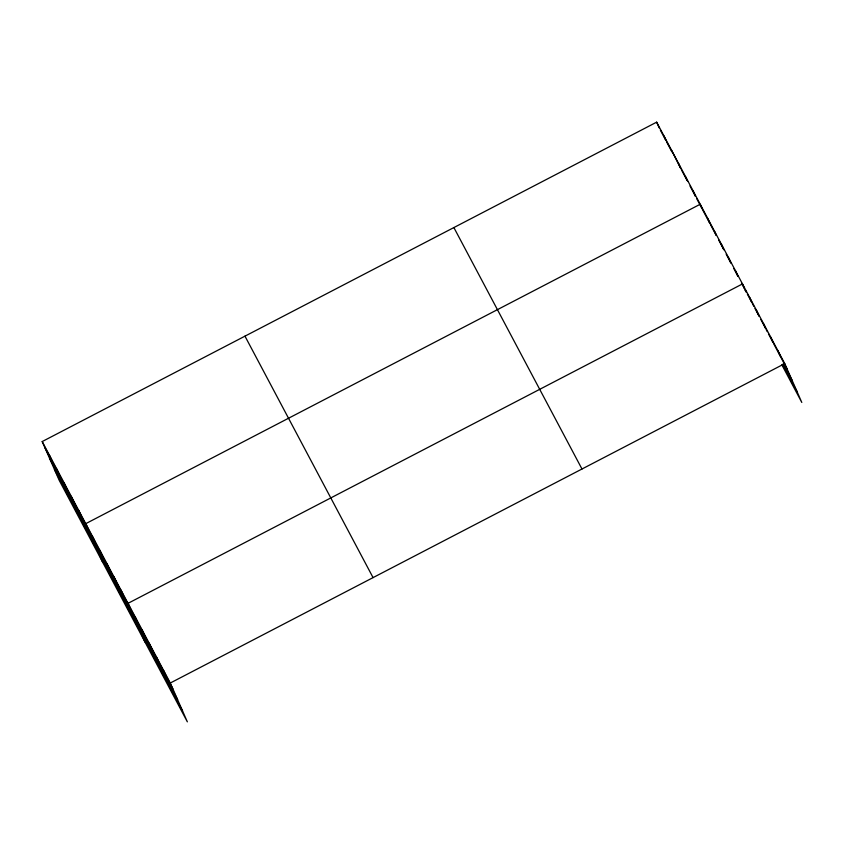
<?xml version="1.0" encoding="UTF-8"?>
<svg xmlns="http://www.w3.org/2000/svg" width="844" height="844" viewBox="0 0 844 844"><rect width="100%" height="100%" fill="white"/><g stroke="black" fill="none" stroke-linecap="round" stroke-linejoin="round"><path stroke-width="1.27" d="M42.2 441.56L170.298 683.018L187.347 721.842L59.249 480.394L42.2 441.56L656.653 122.158L784.751 363.606L801.8 402.44L781.839 364.808M170.298 683.018L784.751 363.606M660.367 130.145L665.821 140.41M666.422 141.549L671.866 151.815M680.338 167.777L671.17 149.515M681.541 170.055L686.984 180.321M690.012 186.018L695.456 196.283L692.945 190.565M696.669 198.562L702.113 208.827M702.714 209.966L709.762 223.238L707.251 217.53M710.353 224.346L716.218 235.413M718.571 239.844L723.857 249.803L721.346 244.085M726.199 254.234L730.904 263.085L728.393 257.367M733.837 268.614L737.941 276.357L735.44 270.65M741.465 283.004L744.408 288.532L742.477 283.932L128.024 603.333L145.073 642.168M746.159 291.855L744.988 289.64L745.948 291.824M747.341 294.071L752.036 302.922L749.525 297.204M752.626 304.03L753.797 306.245M754.969 308.45L759.083 316.205L756.572 310.486M760.845 319.517L765.54 328.379M766.13 329.487L767.301 331.692M768.473 333.907L773.167 342.759L770.667 337.051M773.758 343.867L787.262 369.324M783.253 363.648L792.062 380.254M782.915 364.946L797 391.51M453.882 227.563L581.98 469.011M244.971 336.155L373.069 577.612M44.711 447.278L172.809 688.736M49.501 458.208L177.609 699.655M54.449 469.464L182.547 710.922M777.714 350.323L780.215 356.041M763.62 323.769L765.624 328.337M714.298 230.813L716.303 235.381M702.219 208.816L700.203 204.248L85.75 523.66L102.799 562.484M685.687 176.881L687.702 181.449M678.428 163.198L680.939 168.916M663.911 135.831L665.916 140.41M656.653 122.158L659.164 127.866M163.251 669.735L165.762 675.453M156.214 656.453L158.714 662.171M149.166 643.181L151.677 648.888M142.119 629.898L144.63 635.606M135.072 616.616L137.583 622.334M120.987 590.061L123.488 595.769M113.94 576.779L116.44 582.487M106.893 563.497L109.403 569.215M99.845 550.214L102.356 555.932M92.798 536.932L95.309 542.65M78.492 509.976L81.003 515.684M71.234 496.293L73.745 502.011M63.975 482.61L66.486 488.328M56.717 468.926L59.228 474.644M49.458 455.243L51.969 460.961"/></g></svg>
